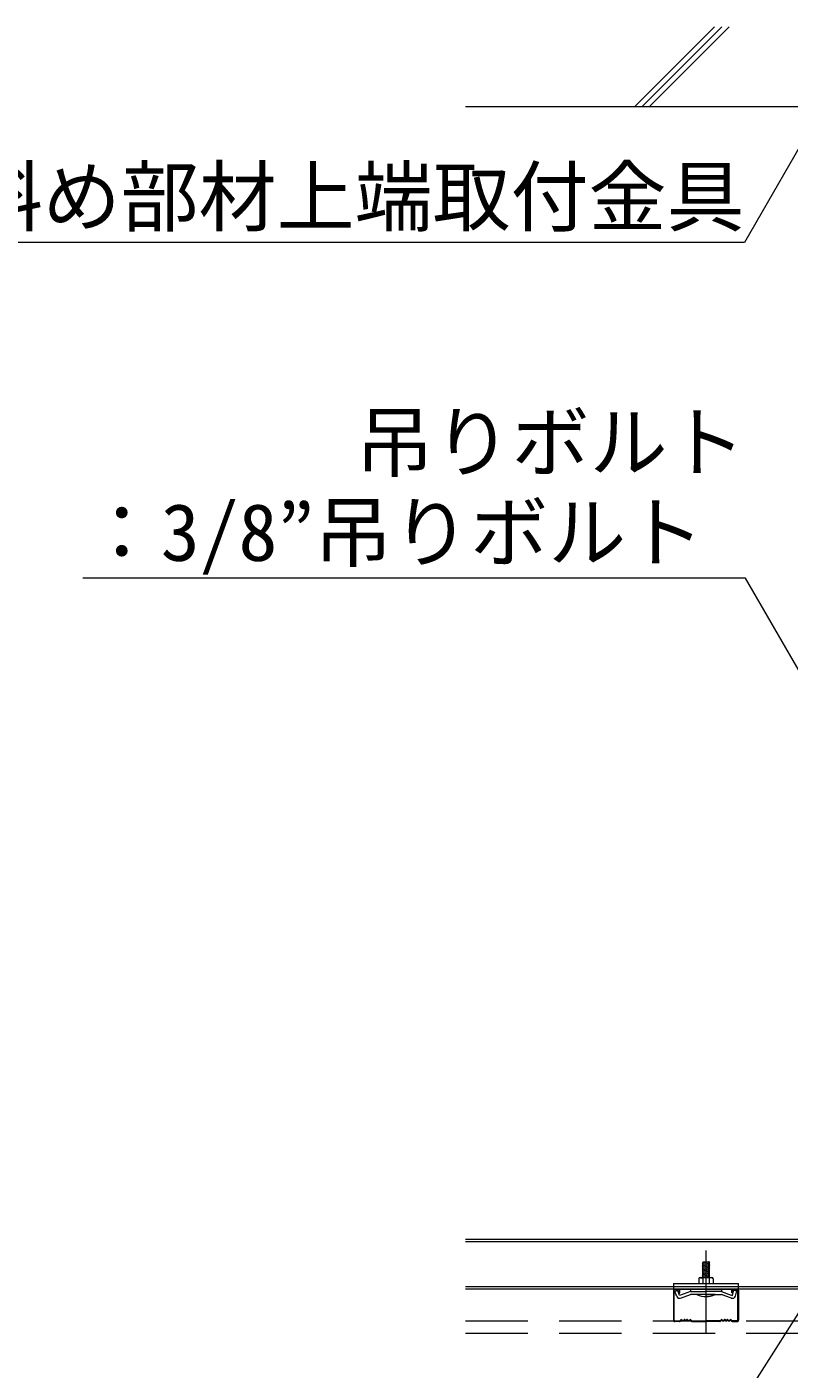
# Model space of a CAD drawing. Units: millimetres at full size, sheet at 1:40; details may follow other scales. Extents: x -7800 to 7800, y -5578 to 5485.
# Drawn here: x -4928 to -4341, y -1127 to -95 of the extents above; entities that cross this region are included whole.
import ezdxf
from ezdxf.enums import TextEntityAlignment as Align

# ---------------------------------------------------------------- set-up
doc = ezdxf.new("R2010")
doc.units = ezdxf.units.MM
doc.header["$LTSCALE"] = 40
doc.linetypes.add('CHAIN1', pattern=[8, 5, -1, 1, -1])
doc.linetypes.add('DASHED1', pattern=[1.8, 1.2, -0.6])
for name, color, linetype, lineweight in [('2-0_中心線', 4, 'CHAIN1', 9), ('2-2_野縁受け', 3, 'Continuous', 18), ('2-3_野縁', 7, 'Continuous', 18), ('2-6_文字', 7, 'Continuous', 18), ('2-9_躯体', 4, 'DASHED1', 9), ('2-A_クリップ', 3, 'Continuous', 18), ('2-C_パネル', 4, 'DASHED1', 9)]:
    doc.layers.add(name, color=color, linetype=linetype, lineweight=lineweight)
doc.styles.add('ＭＳ ゴシック', font='')
doc.styles.get('ＭＳ ゴシック').set_extended_font_data('MS Gothic')

msp = doc.modelspace()

# ---------------------------------------------------------------- linework, layer by layer
at = {"layer": '2-0_中心線'}
msp.add_line((-4405.38, -1036.12), (-4405.38, -1100.03), dxfattribs=at)
at = {"layer": '2-2_野縁受け'}
for p, q in [((-4326.38, -1027.76), (-4590.39, -1027.76)), ((-4326.38, -1029.36), (-4590.39, -1029.36)), ((-4326.38, -1064.16), (-4590.39, -1064.16)), ((-4326.38, -1065.76), (-4590.39, -1065.76))]:
    msp.add_line(p, q, dxfattribs=at)
at = {"layer": '2-3_野縁'}
for p, q in [((-4430.38, -1066.76), (-4430.38, -1089.79)), ((-4429.88, -1089.74), (-4429.89, -1066.76)), ((-4426.38, -1065.76), (-4429.38, -1065.76)), ((-4426.38, -1066.26), (-4429.38, -1066.26)), ((-4425.88, -1068.76), (-4425.88, -1066.76)), ((-4425.88, -1068.76), (-4425.38, -1068.76)), ((-4425.38, -1068.76), (-4425.38, -1066.76)), ((-4385.38, -1068.76), (-4385.38, -1066.76)), ((-4384.88, -1068.76), (-4385.38, -1068.76)), ((-4384.88, -1068.76), (-4384.88, -1066.76)), ((-4384.38, -1065.76), (-4381.38, -1065.76)), ((-4384.38, -1066.26), (-4381.38, -1066.26)), ((-4380.88, -1089.78), (-4380.88, -1066.76)), ((-4380.38, -1066.76), (-4380.38, -1089.71)), ((-4429.38, -1090.26), (-4425.8, -1090.26)), ((-4429.38, -1090.26), (-4425.8, -1090.26)), ((-4425.8, -1090.76), (-4429.38, -1090.76)), ((-4425.8, -1090.76), (-4429.38, -1090.76)), ((-4424.74, -1089.41), (-4425.45, -1090.11)), ((-4425.45, -1090.11), (-4424.74, -1089.41)), ((-4424.38, -1089.76), (-4425.09, -1090.47)), ((-4424.38, -1089.76), (-4425.09, -1090.47)), ((-4417.38, -1089.76), (-4416.68, -1090.47)), ((-4417.03, -1089.41), (-4416.32, -1090.11)), ((-4415.97, -1090.26), (-4405.38, -1090.26)), ((-4415.97, -1090.76), (-4405.38, -1090.76)), ((-4394.8, -1090.26), (-4405.38, -1090.26)), ((-4394.8, -1090.76), (-4405.38, -1090.76)), ((-4393.74, -1089.41), (-4394.44, -1090.11)), ((-4393.38, -1089.76), (-4394.09, -1090.47)), ((-4386.38, -1089.76), (-4385.68, -1090.47)), ((-4386.38, -1089.76), (-4385.68, -1090.47)), ((-4386.03, -1089.41), (-4385.32, -1090.11)), ((-4385.32, -1090.11), (-4386.03, -1089.41)), ((-4381.38, -1090.26), (-4384.97, -1090.26)), ((-4381.38, -1090.26), (-4384.97, -1090.26)), ((-4384.97, -1090.76), (-4381.38, -1090.76)), ((-4384.97, -1090.76), (-4381.38, -1090.76))]:
    msp.add_line(p, q, dxfattribs=at)
for centre, radius, start, end in [((-4429.38, -1066.76), 1, 90.00299, 180.00299), ((-4429.38, -1066.76), 0.5, 90.00299, 180.00299), ((-4426.38, -1066.76), 1, 0.00299, 90.00299), ((-4426.38, -1066.76), 0.5, 0.00299, 90.00299), ((-4384.38, -1066.76), 1, 89.99696, 179.99699), ((-4384.38, -1066.76), 0.5, 89.99696, 179.99699), ((-4381.38, -1066.76), 1, 359.99699, 89.99699), ((-4381.38, -1066.76), 0.5, 359.99699, 89.99699), ((-4429.38, -1089.76), 1, 177.476, 270), ((-4429.38, -1089.76), 1, 177.476, 270), ((-4429.38, -1089.76), 0.5, 177.476, 270), ((-4429.38, -1089.76), 0.5, 177.476, 270), ((-4425.8, -1089.76), 0.5, 270, 314.99998), ((-4425.8, -1089.76), 0.5, 269.99998, 314.99998), ((-4425.8, -1089.76), 1, 270, 314.99998), ((-4425.8, -1089.76), 1, 270, 315), ((-4424.38, -1089.76), 0.5, 46.39717, 135), ((-4423.13, -1088.45), 1.81, 226.39716, 313.6028), ((-4423.13, -1088.45), 1.31, 226.39716, 313.6028), ((-4421.88, -1089.76), 0.5, 36.86987, 133.6028), ((-4420.88, -1089.01), 1.25, 216.86989, 323.1301), ((-4420.88, -1089.01), 0.75, 216.86989, 323.1301), ((-4419.88, -1089.76), 0.5, 46.39717, 143.1301), ((-4419.88, -1089.76), 0.5, 36.86987, 143.1301), ((-4418.63, -1088.45), 1.81, 226.39716, 313.6028), ((-4418.63, -1088.45), 1.31, 226.39716, 313.6028), ((-4417.38, -1089.76), 0.5, 44.99998, 133.60281), ((-4415.97, -1089.76), 1, 225, 270), ((-4415.97, -1089.76), 0.5, 225, 270), ((-4394.8, -1089.76), 0.5, 270, 315), ((-4394.8, -1089.76), 1, 270, 315), ((-4393.38, -1089.76), 0.5, 46.39719, 135.00002), ((-4392.13, -1088.45), 1.81, 226.39719, 313.60283), ((-4392.13, -1088.45), 1.31, 226.39719, 313.60283), ((-4390.88, -1089.76), 0.5, 36.86989, 143.1301), ((-4390.88, -1089.76), 0.5, 36.86989, 133.60281), ((-4389.88, -1089.01), 1.25, 216.8699, 323.13011), ((-4389.88, -1089.01), 0.75, 216.8699, 323.13011), ((-4388.88, -1089.76), 0.5, 46.39719, 143.13011), ((-4387.63, -1088.45), 1.81, 226.39719, 313.60283), ((-4387.63, -1088.45), 1.31, 226.39719, 313.60283), ((-4386.38, -1089.76), 0.5, 45, 133.60283), ((-4384.97, -1089.76), 1, 225.00002, 270), ((-4384.97, -1089.76), 1, 225, 270), ((-4384.97, -1089.76), 0.5, 225.00002, 270), ((-4384.97, -1089.76), 0.5, 225, 270), ((-4381.38, -1089.76), 1, 269.99995, 2.524), ((-4381.38, -1089.76), 1, 270, 2.524), ((-4381.38, -1089.76), 0.5, 269.99995, 2.524), ((-4381.38, -1089.76), 0.5, 270, 2.524)]:
    msp.add_arc(centre, radius, start, end, dxfattribs=at)
at = {"layer": '2-6_文字'}
for p, q in [((-4319.53, -163.41), (-4375.78, -260.84)), ((-4375.78, -260.84), (-4975.78, -260.84)), ((-4374.94, -518.9), (-4884.94, -518.9)), ((-4317.39, -618.58), (-4374.94, -518.9)), ((-4311.38, -1048.15), (-4457.51, -1277.34))]:
    msp.add_line(p, q, dxfattribs=at)
at = {"layer": '2-9_躯体', "color": 7, "linetype": 'Continuous', "lineweight": 18}
for p, q in [((-4398.9, -95.07), (-4460.09, -156.26)), ((-4393.18, -95), (-4454.44, -156.26)), ((-4387.52, -95), (-4448.78, -156.26)), ((-4590.39, -156.26), (-2250.81, -156.26))]:
    msp.add_line(p, q, dxfattribs=at)
at = {"layer": '2-A_クリップ'}
for p, q in [((-4402.35, -1046.12), (-4408.35, -1046.97)), ((-4408.35, -1046.97), (-4407.6, -1047.36)), ((-4402.35, -1047.12), (-4408.35, -1047.97)), ((-4408.35, -1047.97), (-4407.6, -1048.36)), ((-4402.35, -1048.12), (-4408.35, -1048.97)), ((-4408.35, -1048.97), (-4407.6, -1049.36)), ((-4402.35, -1049.12), (-4408.35, -1049.97)), ((-4408.35, -1049.97), (-4407.6, -1050.36)), ((-4402.35, -1050.12), (-4408.35, -1050.97)), ((-4408.35, -1050.97), (-4407.6, -1051.36)), ((-4402.35, -1051.12), (-4408.35, -1051.97)), ((-4408.35, -1051.97), (-4407.6, -1052.36)), ((-4402.35, -1052.12), (-4408.35, -1052.97)), ((-4408.35, -1052.97), (-4407.6, -1053.36)), ((-4407.6, -1044.97), (-4403.1, -1044.97)), ((-4407.6, -1056.98), (-4407.6, -1044.97)), ((-4402.35, -1045.12), (-4403.1, -1044.97)), ((-4403.1, -1056.98), (-4403.1, -1045)), ((-4402.35, -1046.12), (-4403.1, -1045.73)), ((-4402.35, -1047.12), (-4403.1, -1046.73)), ((-4402.35, -1048.12), (-4403.1, -1047.73)), ((-4402.35, -1049.12), (-4403.1, -1048.73)), ((-4402.35, -1050.12), (-4403.1, -1049.73)), ((-4402.35, -1051.12), (-4403.1, -1050.73)), ((-4402.35, -1052.12), (-4403.1, -1051.73)), ((-4402.35, -1053.12), (-4403.1, -1052.73)), ((-4430.35, -1061.48), (-4430.35, -1065.78)), ((-4430.35, -1061.48), (-4380.35, -1061.48)), ((-4410.85, -1057.98), (-4410.85, -1061.48)), ((-4410.85, -1061.48), (-4399.85, -1061.48)), ((-4410.18, -1057.14), (-4410.65, -1057.38)), ((-4410.18, -1057.14), (-4410.65, -1057.38)), ((-4409.85, -1056.98), (-4400.85, -1056.98)), ((-4409.49, -1057.07), (-4407.85, -1057.48)), ((-4409.49, -1057.07), (-4407.85, -1057.48)), ((-4402.35, -1053.12), (-4408.35, -1053.97)), ((-4408.35, -1053.97), (-4407.6, -1054.36)), ((-4402.35, -1054.12), (-4408.35, -1054.97)), ((-4408.35, -1054.97), (-4407.6, -1055.36)), ((-4402.35, -1055.12), (-4408.35, -1055.97)), ((-4408.35, -1055.97), (-4407.6, -1056.36)), ((-4408.35, -1055.97), (-4407.6, -1056.36)), ((-4402.35, -1056.12), (-4408.35, -1056.97)), ((-4402.35, -1056.12), (-4408.35, -1056.97)), ((-4407.85, -1057.48), (-4407.85, -1057.5)), ((-4407.85, -1057.5), (-4407.85, -1061.48)), ((-4403.13, -1057.37), (-4402.85, -1057.47)), ((-4403.13, -1057.37), (-4402.85, -1057.47)), ((-4402.35, -1054.12), (-4403.1, -1053.73)), ((-4402.35, -1055.12), (-4403.1, -1054.73)), ((-4402.35, -1056.12), (-4403.1, -1055.73)), ((-4402.35, -1056.12), (-4403.1, -1055.73)), ((-4402.63, -1056.98), (-4403.1, -1056.73)), ((-4402.63, -1056.98), (-4403.1, -1056.73)), ((-4401.21, -1057.07), (-4402.85, -1057.47)), ((-4401.21, -1057.07), (-4402.85, -1057.47)), ((-4402.85, -1057.47), (-4402.85, -1061.48)), ((-4400.53, -1057.14), (-4400.06, -1057.37)), ((-4400.53, -1057.14), (-4400.06, -1057.37)), ((-4399.85, -1057.98), (-4399.85, -1061.48)), ((-4380.35, -1065.78), (-4380.35, -1061.48)), ((-4430.35, -1065.78), (-4380.35, -1065.78)), ((-4427.15, -1066.77), (-4429.31, -1067.55)), ((-4427.15, -1066.77), (-4429.31, -1067.55)), ((-4427.91, -1071.4), (-4429.31, -1067.55)), ((-4428.11, -1070.84), (-4429.31, -1067.55)), ((-4425.71, -1070.71), (-4427.15, -1066.77)), ((-4425.71, -1070.71), (-4427.15, -1066.77)), ((-4417.35, -1067.67), (-4425.71, -1070.71)), ((-4424.94, -1072.77), (-4417.24, -1069.97)), ((-4417.35, -1065.78), (-4417.35, -1067.67)), ((-4417.35, -1067.67), (-4405.35, -1067.67)), ((-4416.57, -1069.97), (-4417.24, -1069.97)), ((-4405.35, -1069.97), (-4416.57, -1069.97)), ((-4398.35, -1069.97), (-4412.35, -1069.97)), ((-4393.36, -1067.67), (-4405.35, -1067.67)), ((-4393.36, -1067.67), (-4405.35, -1067.67)), ((-4393.36, -1067.67), (-4405.35, -1067.67)), ((-4405.35, -1069.97), (-4394.14, -1069.97)), ((-4405.35, -1069.97), (-4395.62, -1069.97)), ((-4405.35, -1069.97), (-4396.21, -1069.97)), ((-4395.87, -1069.97), (-4394.14, -1069.97)), ((-4395.37, -1069.97), (-4393.46, -1069.97)), ((-4390.22, -1071.15), (-4393.46, -1069.97)), ((-4393.36, -1067.67), (-4385.96, -1070.36)), ((-4393.35, -1065.78), (-4393.35, -1067.67)), ((-4385.77, -1072.77), (-4390.96, -1070.88)), ((-4386.25, -1070.26), (-4385, -1070.71)), ((-4385, -1070.71), (-4383.91, -1066.66)), ((-4383.91, -1066.66), (-4381.69, -1067.25)), ((-4382.75, -1071.21), (-4381.69, -1067.25)), ((-4380.35, -1064.58), (-4380.17, -1064.58)), ((-4380.35, -1065.78), (-4380.17, -1065.78))]:
    msp.add_line(p, q, dxfattribs=at)
msp.add_lwpolyline([(-4402.35, -1045.12), (-4408.35, -1045.97), (-4407.6, -1046.36)], dxfattribs=at)
for centre, radius, start, end in [((-4409.85, -1057.98), 1, 90, 180), ((-4409.74, -1058.04), 1, 75.942, 116.60205), ((-4409.74, -1058.04), 1, 75.942, 116.60205), ((-4405.35, -1063.48), 6.5, 70.01814, 112.61984), ((-4405.35, -1063.48), 6.5, 70.01814, 112.61984), ((-4400.97, -1058.04), 1, 63.73466, 103.8602), ((-4400.97, -1058.04), 1, 63.73466, 103.8602), ((-4400.85, -1057.98), 1, 0, 90), ((-4425.75, -1070.61), 2.3, 199.99997, 299.99998), ((-4405.35, -1055.97), 15.65, 243.43492, 296.56505), ((-4384.97, -1070.61), 2.3, 244.99998, 345)]:
    msp.add_arc(centre, radius, start, end, dxfattribs=at)
at = {"layer": '2-C_パネル'}
for p, q in [((-4590.39, -1090.28), (-2250.81, -1090.28)), ((-4590.39, -1099.78), (-2250.81, -1099.78))]:
    msp.add_line(p, q, dxfattribs=at)

# ---------------------------------------------------------------- texts
at = {"layer": '2-6_文字', "style": 'ＭＳ ゴシック'}
for s, p in [('斜め部材上端取付金具', (-4975.78, -260.84)), ('吊りボルト', (-4674.94, -449.6)), ('：3/8”吊りボルト', (-4884.94, -518.9))]:
    msp.add_text(s, height=43.99, dxfattribs=at).set_placement(p, align=Align.BOTTOM_LEFT)

doc.saveas('drawing.dxf')
